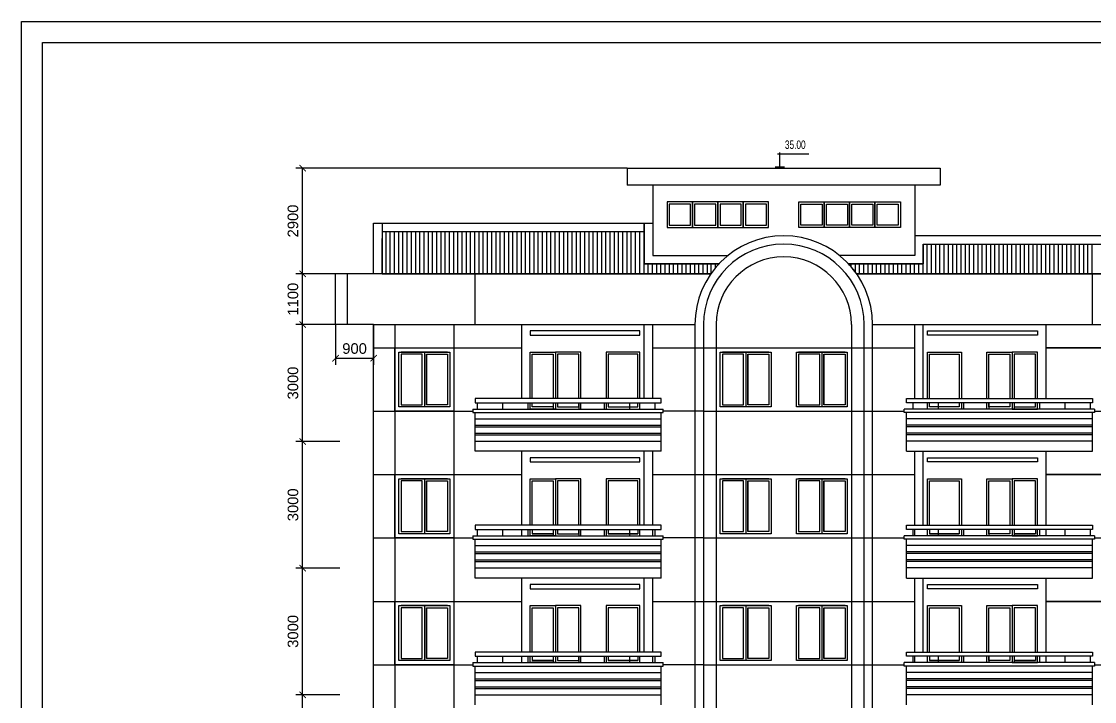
# Model space of a CAD drawing. Header units: millimetres. Extents: x 67970 to 141970, y -58804 to -6404.
# Drawn here: x 67970 to 93348, y -22497 to -6404 of the extents above; entities that cross this region are included whole.
import ezdxf

# ---------------------------------------------------------------- set-up
doc = ezdxf.new("R2010")
doc.units = ezdxf.units.MM
doc.header["$LTSCALE"] = 200
doc.header["$MEASUREMENT"] = 0
doc.header["$PDMODE"] = 3
doc.layers.get('0').update_dxf_attribs({"linetype": 'CONTINUOUS'})
doc.layers.get('DEFPOINTS').update_dxf_attribs({"linetype": 'CONTINUOUS'})
for name, color, linetype in [('111', 7, 'CONTINUOUS'), ('DIM', 4, 'CONTINUOUS'), ('DIM1', 6, 'CONTINUOUS'), ('MDUNG', 3, 'CONTINUOUS'), ('TEXT', 7, 'CONTINUOUS')]:
    doc.layers.add(name, color=color, linetype=linetype)
doc.styles.add('DIM', font='VHELVEN.TTF')
doc.styles.add('VNI-HELVE', font='VHELVEN.TTF')
doc.dimstyles.new('DIM100', dxfattribs={"dimtxt": 250, "dimasz": 150, "dimexe": 160, "dimexo": 0, "dimgap": 100, "dimtad": 1, "dimdec": 0, "dimzin": 0, "dimdsep": 46, "dimtxsty": 'VNI-HELVE', "dimblk": 'ARCHTICK', "dimblk1": 'ARCHTICK', "dimblk2": 'ARCHTICK', "dimsah": 1, "dimcen": 0, "dimclrd": 6, "dimclre": 6, "dimclrt": 6, "dimadec": 0, "dimazin": 0, "dimtfac": 0.5, "dimtdec": 0, "dimtix": 1, "dimtofl": 0, "dimtmove": 0, "dimatfit": 3, "dimldrblk": 'ARCHTICK', "dimfxl": 0, "dimtolj": 2, "dimtzin": 0, "dimarcsym": 0})

# ---------------------------------------------------------------- blocks, each defined once
blk = doc.blocks.new('_ArchTick')
at = {"layer": '111', "color": 0, "const_width": 0.15}
blk.add_lwpolyline([(-0.5, -0.5), (0.5, 0.5)], dxfattribs=at)
blk = doc.blocks.new('*D12')
at = {"color": 6, "linetype": 'ByBlock'}
for p, q in [((69008, -19239), (67967, -19239)), ((68127, -22250), (68127, -19239)), ((69008, -22250), (67967, -22250))]:
    blk.add_line(p, q, dxfattribs=at)
at = {"layer": 'DEFPOINTS', "color": 0, "linetype": 'ByBlock'}
for p in [(68127, -19239), (69008, -19239), (69008, -22250)]:
    blk.add_point(p, dxfattribs=at)
at = {"color": 6, "linetype": 'ByBlock', "xscale": 150, "yscale": 150, "zscale": 150}
for p, rotation in [((68127, -19239), 90), ((68127, -22250), 270)]:
    blk.add_blockref('_ArchTick', p, dxfattribs=dict(at, rotation=rotation))
at = {"color": 6, "linetype": 'ByBlock', "insert": (67899, -20744), "char_height": 250, "attachment_point": 5, "rotation": 90, "style": 'VNI-HELVE'}
blk.add_mtext('\\A2;3000', dxfattribs=at)
blk = doc.blocks.new('*D13')
at = {"color": 6, "linetype": 'ByBlock'}
for p, q in [((69008, -16243), (67967, -16243)), ((68127, -19239), (68127, -16243)), ((69008, -19239), (67967, -19239))]:
    blk.add_line(p, q, dxfattribs=at)
at = {"layer": 'DEFPOINTS', "color": 0, "linetype": 'ByBlock'}
for p in [(68127, -16243), (69008, -16243), (69008, -19239)]:
    blk.add_point(p, dxfattribs=at)
at = {"color": 6, "linetype": 'ByBlock', "xscale": 150, "yscale": 150, "zscale": 150}
for p, rotation in [((68127, -16243), 90), ((68127, -19239), 270)]:
    blk.add_blockref('_ArchTick', p, dxfattribs=dict(at, rotation=rotation))
at = {"color": 6, "linetype": 'ByBlock', "insert": (67899, -17741), "char_height": 250, "attachment_point": 5, "rotation": 90, "style": 'VNI-HELVE'}
blk.add_mtext('\\A2;3000', dxfattribs=at)
blk = doc.blocks.new('*D14')
at = {"color": 6, "linetype": 'ByBlock'}
for p, q in [((69008, -13249), (67967, -13249)), ((68127, -16243), (68127, -13249)), ((69008, -16243), (67967, -16243))]:
    blk.add_line(p, q, dxfattribs=at)
at = {"layer": 'DEFPOINTS', "color": 0, "linetype": 'ByBlock'}
for p in [(68127, -13249), (69008, -13249), (69008, -16243)]:
    blk.add_point(p, dxfattribs=at)
at = {"color": 6, "linetype": 'ByBlock', "xscale": 150, "yscale": 150, "zscale": 150}
for p, rotation in [((68127, -13249), 90), ((68127, -16243), 270)]:
    blk.add_blockref('_ArchTick', p, dxfattribs=dict(at, rotation=rotation))
at = {"color": 6, "linetype": 'ByBlock', "insert": (67899, -14746), "char_height": 250, "attachment_point": 5, "rotation": 90, "style": 'VNI-HELVE'}
blk.add_mtext('\\A2;3000', dxfattribs=at)
blk = doc.blocks.new('*D15')
at = {"color": 6, "linetype": 'ByBlock'}
for p, q in [((75398, -12931), (74460, -12931)), ((74620, -15700), (74620, -12931)), ((75501, -15700), (74460, -15700))]:
    blk.add_line(p, q, dxfattribs=at)
at = {"layer": 'DEFPOINTS', "color": 0, "linetype": 'ByBlock'}
for p in [(74620, -12931), (75398, -12931), (75501, -15700)]:
    blk.add_point(p, dxfattribs=at)
at = {"color": 6, "linetype": 'ByBlock', "xscale": 150, "yscale": 150, "zscale": 150}
for p, rotation in [((74620, -12931), 90), ((74620, -15700), 270)]:
    blk.add_blockref('_ArchTick', p, dxfattribs=dict(at, rotation=rotation))
at = {"color": 6, "linetype": 'ByBlock', "insert": (74391, -14315), "char_height": 250, "attachment_point": 5, "rotation": 90, "style": 'VNI-HELVE'}
blk.add_mtext('\\A2;3000', dxfattribs=at)
blk = doc.blocks.new('*D16')
at = {"color": 6, "linetype": 'ByBlock'}
for p, q in [((75398, -11731), (74460, -11731)), ((74620, -12931), (74620, -11731)), ((75398, -12931), (74460, -12931))]:
    blk.add_line(p, q, dxfattribs=at)
at = {"layer": 'DEFPOINTS', "color": 0, "linetype": 'ByBlock'}
for p in [(74620, -11731), (75398, -11731), (75398, -12931)]:
    blk.add_point(p, dxfattribs=at)
at = {"color": 6, "linetype": 'ByBlock', "xscale": 150, "yscale": 150, "zscale": 150}
for p, rotation in [((74620, -11731), 90), ((74620, -12931), 270)]:
    blk.add_blockref('_ArchTick', p, dxfattribs=dict(at, rotation=rotation))
at = {"color": 6, "linetype": 'ByBlock', "insert": (74391, -12331), "char_height": 250, "attachment_point": 5, "rotation": 90, "style": 'VNI-HELVE'}
blk.add_mtext('\\A2;1100', dxfattribs=at)
blk = doc.blocks.new('*D17')
at = {"color": 6, "linetype": 'ByBlock'}
for p, q in [((82298, -9231), (74460, -9231)), ((74620, -11731), (74620, -9231)), ((75398, -11731), (74460, -11731))]:
    blk.add_line(p, q, dxfattribs=at)
at = {"layer": 'DEFPOINTS', "color": 0, "linetype": 'ByBlock'}
for p in [(74620, -9231), (82298, -9231), (75398, -11731)]:
    blk.add_point(p, dxfattribs=at)
at = {"color": 6, "linetype": 'ByBlock', "xscale": 150, "yscale": 150, "zscale": 150}
for p, rotation in [((74620, -9231), 90), ((74620, -11731), 270)]:
    blk.add_blockref('_ArchTick', p, dxfattribs=dict(at, rotation=rotation))
at = {"color": 6, "linetype": 'ByBlock', "insert": (74391, -10481), "char_height": 250, "attachment_point": 5, "rotation": 90, "style": 'VNI-HELVE'}
blk.add_mtext('\\A2;2900', dxfattribs=at)
blk = doc.blocks.new('*D35')
at = {"color": 6, "linetype": 'ByBlock'}
for p, q in [((75398, -12931), (75398, -13888)), ((76298, -12931), (76298, -13888)), ((75398, -13728), (76298, -13728))]:
    blk.add_line(p, q, dxfattribs=at)
at = {"layer": 'DEFPOINTS', "color": 0, "linetype": 'ByBlock'}
for p in [(75398, -12931), (76298, -12931), (76298, -13728)]:
    blk.add_point(p, dxfattribs=at)
at = {"color": 6, "linetype": 'ByBlock', "xscale": 150, "yscale": 150, "zscale": 150, "rotation": 180}
blk.add_blockref('_ArchTick', (75398, -13728), dxfattribs=at)
at = {"color": 6, "linetype": 'ByBlock', "xscale": 150, "yscale": 150, "zscale": 150}
blk.add_blockref('_ArchTick', (76298, -13728), dxfattribs=at)
at = {"color": 6, "linetype": 'ByBlock', "insert": (75848, -13500), "char_height": 250, "attachment_point": 5, "style": 'VNI-HELVE'}
blk.add_mtext('\\A2;900', dxfattribs=at)

msp = doc.modelspace()

# ---------------------------------------------------------------- linework, layer by layer
at = {"layer": 'DIM', "color": 2, "linetype": 'Continuous'}
for p, q in [((83840.5, -10676.2), (83240.5, -10676.2)), ((83240.5, -10676.2), (83240.5, -11276.2)), ((83790.5, -10726.2), (83290.5, -10726.2)), ((83290.5, -10726.2), (83290.5, -11226.2)), ((83790.5, -11226.2), (83790.5, -10726.2)), ((84440.5, -10676.2), (83840.5, -10676.2)), ((83840.5, -10676.2), (83840.5, -11276.2)), ((83840.5, -11276.2), (83840.5, -10676.2)), ((84390.5, -10726.2), (83890.5, -10726.2)), ((83890.5, -10726.2), (83890.5, -11226.2)), ((84390.5, -11226.2), (84390.5, -10726.2)), ((84440.5, -11276.2), (84440.5, -10676.2)), ((85040.5, -10676.2), (84440.5, -10676.2)), ((84440.5, -10676.2), (84440.5, -11276.2)), ((84990.5, -10726.2), (84490.5, -10726.2)), ((84490.5, -10726.2), (84490.5, -11226.2)), ((84990.5, -11226.2), (84990.5, -10726.2)), ((85640.5, -10676.2), (85040.5, -10676.2)), ((85040.5, -10676.2), (85040.5, -11276.2)), ((85040.5, -11276.2), (85040.5, -10676.2)), ((85590.5, -10726.2), (85090.5, -10726.2)), ((85090.5, -10726.2), (85090.5, -11226.2)), ((85590.5, -11226.2), (85590.5, -10726.2)), ((85640.5, -11276.2), (85640.5, -10676.2)), ((86354.9, -10676.2), (86954.9, -10676.2)), ((86354.9, -11276.2), (86354.9, -10676.2)), ((86404.9, -10726.2), (86904.9, -10726.2)), ((86404.9, -11226.2), (86404.9, -10726.2)), ((86904.9, -10726.2), (86904.9, -11226.2)), ((86954.9, -10676.2), (87554.9, -10676.2)), ((86954.9, -11276.2), (86954.9, -10676.2)), ((86954.9, -10676.2), (86954.9, -11276.2)), ((87004.9, -10726.2), (87504.9, -10726.2)), ((87004.9, -11226.2), (87004.9, -10726.2)), ((87504.9, -10726.2), (87504.9, -11226.2)), ((87554.9, -10676.2), (87554.9, -11276.2)), ((87554.9, -10676.2), (88154.9, -10676.2)), ((87554.9, -11276.2), (87554.9, -10676.2)), ((87604.9, -10726.2), (88104.9, -10726.2)), ((87604.9, -11226.2), (87604.9, -10726.2)), ((88104.9, -10726.2), (88104.9, -11226.2)), ((88154.9, -10676.2), (88754.9, -10676.2)), ((88154.9, -11276.2), (88154.9, -10676.2)), ((88154.9, -10676.2), (88154.9, -11276.2)), ((88204.9, -10726.2), (88704.9, -10726.2)), ((88204.9, -11226.2), (88204.9, -10726.2)), ((88704.9, -10726.2), (88704.9, -11226.2)), ((88754.9, -10676.2), (88754.9, -11276.2)), ((83240.5, -11276.2), (83840.5, -11276.2)), ((83290.5, -11226.2), (83790.5, -11226.2)), ((83840.5, -11276.2), (84440.5, -11276.2)), ((83890.5, -11226.2), (84390.5, -11226.2)), ((84440.5, -11276.2), (85040.5, -11276.2)), ((84490.5, -11226.2), (84990.5, -11226.2)), ((85040.5, -11276.2), (85640.5, -11276.2)), ((85090.5, -11226.2), (85590.5, -11226.2)), ((86954.9, -11276.2), (86354.9, -11276.2)), ((86904.9, -11226.2), (86404.9, -11226.2)), ((87554.9, -11276.2), (86954.9, -11276.2)), ((87504.9, -11226.2), (87004.9, -11226.2)), ((88154.9, -11276.2), (87554.9, -11276.2)), ((88104.9, -11226.2), (87604.9, -11226.2)), ((88754.9, -11276.2), (88154.9, -11276.2)), ((88704.9, -11226.2), (88204.9, -11226.2)), ((78047.7, -14226.2), (76947.7, -14226.2)), ((77497.7, -14226.2), (77497.7, -15526.2)), ((77547.7, -14276.2), (77547.7, -15476.2)), ((85647.7, -14226.2), (84547.7, -14226.2)), ((85097.7, -14226.2), (85097.7, -15526.2)), ((85147.7, -14276.2), (85147.7, -15476.2)), ((87447.7, -14226.2), (86347.7, -14226.2)), ((86897.7, -14226.2), (86897.7, -15526.2)), ((86947.7, -14276.2), (86947.7, -15476.2)), ((78047.7, -17226.2), (76947.7, -17226.2)), ((77497.7, -17226.2), (77497.7, -18526.2)), ((85647.7, -17226.2), (84547.7, -17226.2)), ((85097.7, -17226.2), (85097.7, -18526.2)), ((87447.7, -17226.2), (86347.7, -17226.2)), ((86897.7, -17226.2), (86897.7, -18526.2)), ((77547.7, -17276.2), (77547.7, -18476.2)), ((85147.7, -17276.2), (85147.7, -18476.2)), ((86947.7, -17276.2), (86947.7, -18476.2)), ((78047.7, -20226.2), (76947.7, -20226.2)), ((77497.7, -20226.2), (77497.7, -21526.2)), ((77547.7, -20276.2), (77547.7, -21476.2)), ((85647.7, -20226.2), (84547.7, -20226.2)), ((85097.7, -20226.2), (85097.7, -21526.2)), ((85147.7, -20276.2), (85147.7, -21476.2)), ((87447.7, -20226.2), (86347.7, -20226.2)), ((86897.7, -20226.2), (86897.7, -21526.2)), ((86947.7, -20276.2), (86947.7, -21476.2))]:
    msp.add_line(p, q, dxfattribs=at)
at = {"layer": 'DIM', "color": 4}
for p, q in [((76592.8, -12376.2), (76592.8, -11374.3)), ((76692.8, -12376.2), (76692.8, -11374.3)), ((76792.8, -12376.2), (76792.8, -11374.3)), ((76892.8, -12376.2), (76892.8, -11374.3)), ((76992.8, -12376.2), (76992.8, -11374.3)), ((77092.8, -12376.2), (77092.8, -11374.3)), ((77192.8, -12376.2), (77192.8, -11374.3)), ((77292.8, -12376.2), (77292.8, -11374.3)), ((77392.8, -12376.2), (77392.8, -11374.3)), ((77492.8, -12376.2), (77492.8, -11374.3)), ((77592.8, -12376.2), (77592.8, -11374.3)), ((77692.8, -12376.2), (77692.8, -11374.3)), ((77792.8, -12376.2), (77792.8, -11374.3)), ((77892.8, -12376.2), (77892.8, -11374.3)), ((77992.8, -12376.2), (77992.8, -11374.3)), ((78092.8, -12376.2), (78092.8, -11374.3)), ((78192.8, -12376.2), (78192.8, -11374.3)), ((78292.8, -12376.2), (78292.8, -11374.3)), ((78392.8, -12376.2), (78392.8, -11374.3)), ((78492.8, -12376.2), (78492.8, -11374.3)), ((78592.8, -12376.2), (78592.8, -11374.3)), ((78692.8, -12376.2), (78692.8, -11374.3)), ((78792.8, -12376.2), (78792.8, -11374.3)), ((78892.8, -12376.2), (78892.8, -11374.3)), ((78992.8, -12376.2), (78992.8, -11374.3)), ((79092.8, -12376.2), (79092.8, -11374.3)), ((79192.8, -12376.2), (79192.8, -11374.3)), ((79292.8, -12376.2), (79292.8, -11374.3)), ((79392.8, -12376.2), (79392.8, -11374.3)), ((79492.8, -12376.2), (79492.8, -11374.3)), ((79592.8, -12376.2), (79592.8, -11374.3)), ((79692.8, -12376.2), (79692.8, -11374.3)), ((79792.8, -12376.2), (79792.8, -11374.3)), ((79892.8, -12376.2), (79892.8, -11374.3)), ((79992.8, -12376.2), (79992.8, -11374.3)), ((80092.8, -12376.2), (80092.8, -11374.3)), ((80192.8, -12376.2), (80192.8, -11374.3)), ((80292.8, -12376.2), (80292.8, -11374.3)), ((80392.8, -12376.2), (80392.8, -11374.3)), ((80492.8, -12376.2), (80492.8, -11374.3)), ((80592.8, -12376.2), (80592.8, -11374.3)), ((80692.8, -12376.2), (80692.8, -11374.3)), ((80792.8, -12376.2), (80792.8, -11374.3)), ((80892.8, -12376.2), (80892.8, -11374.3)), ((80992.8, -12376.2), (80992.8, -11374.3)), ((81092.8, -12376.2), (81092.8, -11374.3)), ((81192.8, -12376.2), (81192.8, -11374.3)), ((81292.8, -12376.2), (81292.8, -11374.3)), ((81392.8, -12376.2), (81392.8, -11374.3)), ((81492.8, -12376.2), (81492.8, -11374.3)), ((81592.8, -12376.2), (81592.8, -11374.3)), ((81692.8, -12376.2), (81692.8, -11374.3)), ((81792.8, -12376.2), (81792.8, -11374.3)), ((81892.8, -12376.2), (81892.8, -11374.3)), ((81992.8, -12376.2), (81992.8, -11374.3)), ((82092.8, -12376.2), (82092.8, -11374.3)), ((82192.8, -12376.2), (82192.8, -11374.3)), ((82292.8, -12376.2), (82292.8, -11374.3)), ((82392.8, -12376.2), (82392.8, -11374.3)), ((82492.8, -12376.2), (82492.8, -11374.3)), ((82592.8, -12376.2), (82592.8, -11374.3)), ((89297.7, -11676.2), (98997.7, -11676.2)), ((89297.7, -11676.2), (89297.7, -12140.5)), ((89297.7, -12140.5), (89297.7, -11676.2)), ((89392.8, -12376.2), (89392.8, -11676.2)), ((89492.8, -12376.2), (89492.8, -11676.2)), ((89592.8, -12376.2), (89592.8, -11676.2)), ((89692.8, -12376.2), (89692.8, -11676.2)), ((89792.8, -12376.2), (89792.8, -11676.2)), ((89892.8, -12376.2), (89892.8, -11676.2)), ((89992.8, -12376.2), (89992.8, -11676.2)), ((90092.8, -12376.2), (90092.8, -11676.2)), ((90192.8, -12376.2), (90192.8, -11676.2)), ((90292.8, -12376.2), (90292.8, -11676.2)), ((90392.8, -12376.2), (90392.8, -11676.2)), ((90492.8, -12376.2), (90492.8, -11676.2)), ((90592.8, -12376.2), (90592.8, -11676.2)), ((90692.8, -12376.2), (90692.8, -11676.2)), ((90792.8, -12376.2), (90792.8, -11676.2)), ((90892.8, -12376.2), (90892.8, -11676.2)), ((90992.8, -12376.2), (90992.8, -11676.2)), ((91092.8, -12376.2), (91092.8, -11676.2)), ((91192.8, -12376.2), (91192.8, -11676.2)), ((91292.8, -12376.2), (91292.8, -11676.2)), ((91392.8, -12376.2), (91392.8, -11676.2)), ((91492.8, -12376.2), (91492.8, -11676.2)), ((91592.8, -12376.2), (91592.8, -11676.2)), ((91692.8, -12376.2), (91692.8, -11676.2)), ((91792.8, -12376.2), (91792.8, -11676.2)), ((91892.8, -12376.2), (91892.8, -11676.2)), ((91992.8, -12376.2), (91992.8, -11676.2)), ((92092.8, -12376.2), (92092.8, -11676.2)), ((92192.8, -12376.2), (92192.8, -11676.2)), ((92292.8, -12376.2), (92292.8, -11676.2)), ((92392.8, -12376.2), (92392.8, -11676.2)), ((92492.8, -12376.2), (92492.8, -11676.2)), ((92592.8, -12376.2), (92592.8, -11676.2)), ((92692.8, -12376.2), (92692.8, -11676.2)), ((92792.8, -12376.2), (92792.8, -11676.2)), ((92892.8, -12376.2), (92892.8, -11676.2)), ((92992.8, -12376.2), (92992.8, -11676.2)), ((93092.8, -12376.2), (93092.8, -11676.2)), ((93192.8, -12376.2), (93192.8, -11676.2)), ((93292.8, -12376.2), (93292.8, -11676.2)), ((82697.7, -12140.5), (84465.2, -12140.5)), ((84465.2, -12140.5), (82697.7, -12140.5)), ((82697.7, -12376.2), (82697.7, -12140.5)), ((82792.8, -12376.2), (82792.8, -12140.5)), ((82892.8, -12376.2), (82892.8, -12140.5)), ((82992.8, -12376.2), (82992.8, -12140.5)), ((83092.8, -12376.2), (83092.8, -12140.5)), ((83192.8, -12376.2), (83192.8, -12140.5)), ((83292.8, -12376.2), (83292.8, -12140.5)), ((83392.8, -12376.2), (83392.8, -12140.5)), ((83492.8, -12376.2), (83492.8, -12140.5)), ((83592.8, -12376.2), (83592.8, -12140.5)), ((83692.8, -12376.2), (83692.8, -12140.5)), ((83792.8, -12376.2), (83792.8, -12140.5)), ((83892.8, -12376.2), (83892.8, -12140.5)), ((83992.8, -12376.2), (83992.8, -12140.5)), ((84092.8, -12376.2), (84092.8, -12140.5)), ((84192.8, -12376.2), (84192.8, -12140.5)), ((84282.5, -12364.5), (84282.5, -12140.5)), ((84384.6, -12231.6), (84384.6, -12140.5)), ((89297.7, -12140.5), (87530.3, -12140.5)), ((87530.3, -12140.5), (89297.7, -12140.5)), ((87592.8, -12210.2), (87592.8, -12140.5)), ((87692.8, -12336.5), (87692.8, -12140.5)), ((87792.8, -12376.2), (87792.8, -12140.5)), ((87892.8, -12376.2), (87892.8, -12140.5)), ((87992.8, -12376.2), (87992.8, -12140.5)), ((88092.8, -12376.2), (88092.8, -12140.5)), ((88192.8, -12376.2), (88192.8, -12140.5)), ((88292.8, -12376.2), (88292.8, -12140.5)), ((88392.8, -12376.2), (88392.8, -12140.5)), ((88492.8, -12376.2), (88492.8, -12140.5)), ((88592.8, -12376.2), (88592.8, -12140.5)), ((88692.8, -12376.2), (88692.8, -12140.5)), ((88792.8, -12376.2), (88792.8, -12140.5)), ((88892.8, -12376.2), (88892.8, -12140.5)), ((88992.8, -12376.2), (88992.8, -12140.5)), ((89092.8, -12376.2), (89092.8, -12140.5)), ((89192.8, -12376.2), (89192.8, -12140.5)), ((89292.8, -12376.2), (89292.8, -12140.5)), ((79997.7, -13726.2), (79997.7, -13826.2)), ((82597.7, -13726.2), (79997.7, -13726.2)), ((79997.7, -13826.2), (82597.7, -13826.2)), ((82597.7, -13826.2), (82597.7, -13726.2)), ((89397.7, -13826.2), (89397.7, -13726.2)), ((89397.7, -13726.2), (91997.7, -13726.2)), ((91997.7, -13826.2), (89397.7, -13826.2)), ((91997.7, -13726.2), (91997.7, -13826.2)), ((79997.7, -15326.2), (79997.7, -14226.2)), ((79997.7, -14226.2), (80597.7, -14226.2)), ((80047.7, -15326.2), (80047.7, -14276.2)), ((80047.7, -14276.2), (80547.7, -14276.2)), ((80547.7, -14276.2), (80547.7, -15326.2)), ((80597.7, -14226.2), (80597.7, -15326.2)), ((81197.7, -14226.2), (80597.7, -14226.2)), ((80597.7, -14226.2), (80597.7, -15326.2)), ((81147.7, -14276.2), (80647.7, -14276.2)), ((80647.7, -14276.2), (80647.7, -15326.2)), ((81147.7, -15326.2), (81147.7, -14276.2)), ((81197.7, -15326.2), (81197.7, -14226.2)), ((82597.7, -14226.2), (81797.7, -14226.2)), ((81797.7, -14226.2), (81797.7, -15326.2)), ((82547.7, -14276.2), (81847.7, -14276.2)), ((81847.7, -14276.2), (81847.7, -15326.2)), ((82547.7, -15326.2), (82547.7, -14276.2)), ((82597.7, -15326.2), (82597.7, -14226.2)), ((89397.7, -15326.2), (89397.7, -14226.2)), ((89397.7, -14226.2), (90197.7, -14226.2)), ((89447.7, -15326.2), (89447.7, -14276.2)), ((89447.7, -14276.2), (90147.7, -14276.2)), ((90147.7, -14276.2), (90147.7, -15326.2)), ((90197.7, -14226.2), (90197.7, -15326.2)), ((90797.7, -15326.2), (90797.7, -14226.2)), ((90797.7, -14226.2), (91397.7, -14226.2)), ((90847.7, -15326.2), (90847.7, -14276.2)), ((90847.7, -14276.2), (91347.7, -14276.2)), ((91347.7, -14276.2), (91347.7, -15326.2)), ((91997.7, -14226.2), (91397.7, -14226.2)), ((91397.7, -14226.2), (91397.7, -15326.2)), ((91397.7, -14226.2), (91397.7, -15326.2)), ((91947.7, -14276.2), (91447.7, -14276.2)), ((91447.7, -14276.2), (91447.7, -15326.2)), ((91947.7, -15326.2), (91947.7, -14276.2)), ((91997.7, -15326.2), (91997.7, -14226.2)), ((78747.7, -15428.2), (78747.7, -15576.2)), ((79347.7, -15428.2), (79347.7, -15576.2)), ((79947.7, -15428.2), (79947.7, -15576.2)), ((79997.7, -15576.2), (79997.7, -15426.2)), ((80047.7, -15526.2), (80047.7, -15426.2)), ((80547.7, -15426.2), (80547.7, -15526.2)), ((80547.7, -15428.2), (80547.7, -15576.2)), ((80597.7, -15426.2), (80597.7, -15576.2)), ((80597.7, -15426.2), (80597.7, -15576.2)), ((80647.7, -15426.2), (80647.7, -15526.2)), ((81147.7, -15526.2), (81147.7, -15426.2)), ((81147.7, -15428.2), (81147.7, -15576.2)), ((81197.7, -15576.2), (81197.7, -15426.2)), ((81747.7, -15428.2), (81747.7, -15576.2)), ((81797.7, -15426.2), (81797.7, -15576.2)), ((81847.7, -15426.2), (81847.7, -15526.2)), ((82347.7, -15428.2), (82347.7, -15576.2)), ((82547.7, -15526.2), (82547.7, -15426.2)), ((82597.7, -15576.2), (82597.7, -15426.2)), ((82947.7, -15428.2), (82947.7, -15576.2)), ((83097.7, -15426.2), (83097.7, -15326.2)), ((88897.7, -15426.2), (88897.7, -15326.2)), ((89047.7, -15428.2), (89047.7, -15576.2)), ((89397.7, -15576.2), (89397.7, -15426.2)), ((89447.7, -15526.2), (89447.7, -15426.2)), ((89647.7, -15428.2), (89647.7, -15576.2)), ((90147.7, -15426.2), (90147.7, -15526.2)), ((90197.7, -15426.2), (90197.7, -15576.2)), ((90247.7, -15428.2), (90247.7, -15576.2)), ((90797.7, -15576.2), (90797.7, -15426.2)), ((90847.7, -15526.2), (90847.7, -15426.2)), ((90847.7, -15428.2), (90847.7, -15576.2)), ((91347.7, -15426.2), (91347.7, -15526.2)), ((91397.7, -15426.2), (91397.7, -15576.2)), ((91397.7, -15426.2), (91397.7, -15576.2)), ((91447.7, -15426.2), (91447.7, -15526.2)), ((91447.7, -15428.2), (91447.7, -15576.2)), ((91947.7, -15526.2), (91947.7, -15426.2)), ((91997.7, -15576.2), (91997.7, -15426.2)), ((92047.7, -15428.2), (92047.7, -15576.2)), ((92647.7, -15428.2), (92647.7, -15576.2)), ((93247.7, -15428.2), (93247.7, -15576.2)), ((78647.7, -15576.2), (83147.7, -15576.2)), ((78647.7, -15576.2), (78647.7, -15656.2)), ((78647.7, -15656.2), (83147.7, -15656.2)), ((78697.7, -16576.2), (78697.7, -15656.2)), ((80597.7, -15576.2), (79997.7, -15576.2)), ((80547.7, -15526.2), (80047.7, -15526.2)), ((80597.7, -15576.2), (81197.7, -15576.2)), ((80647.7, -15526.2), (81147.7, -15526.2)), ((81797.7, -15576.2), (82597.7, -15576.2)), ((81847.7, -15526.2), (82547.7, -15526.2)), ((83097.7, -16576.2), (83097.7, -15656.2)), ((83147.7, -15656.2), (83147.7, -15576.2)), ((93347.7, -15576.2), (88847.7, -15576.2)), ((88847.7, -15656.2), (88847.7, -15576.2)), ((93347.7, -15656.2), (88847.7, -15656.2)), ((88897.7, -16576.2), (88897.7, -15656.2)), ((90197.7, -15576.2), (89397.7, -15576.2)), ((90147.7, -15526.2), (89447.7, -15526.2)), ((91397.7, -15576.2), (90797.7, -15576.2)), ((91347.7, -15526.2), (90847.7, -15526.2)), ((91397.7, -15576.2), (91997.7, -15576.2)), ((91447.7, -15526.2), (91947.7, -15526.2)), ((93297.7, -16576.2), (93297.7, -15656.2)), ((93347.7, -15576.2), (93347.7, -15656.2)), ((78697.7, -15806.2), (83097.7, -15806.2)), ((78697.7, -15956.2), (83097.7, -15956.2)), ((93297.7, -15806.2), (88897.7, -15806.2)), ((93297.7, -15956.2), (88897.7, -15956.2)), ((78697.7, -15996.2), (83097.7, -15996.2)), ((78697.7, -16146.2), (83097.7, -16146.2)), ((78697.7, -16186.2), (83097.7, -16186.2)), ((93297.7, -15996.2), (88897.7, -15996.2)), ((93297.7, -16146.2), (88897.7, -16146.2)), ((93297.7, -16186.2), (88897.7, -16186.2)), ((78697.7, -16336.2), (83097.7, -16336.2)), ((93297.7, -16336.2), (88897.7, -16336.2)), ((83097.7, -16576.2), (78697.7, -16576.2)), ((79997.7, -16726.2), (79997.7, -16826.2)), ((82597.7, -16726.2), (79997.7, -16726.2)), ((82597.7, -16826.2), (82597.7, -16726.2)), ((88897.7, -16576.2), (93297.7, -16576.2)), ((89397.7, -16826.2), (89397.7, -16726.2)), ((89397.7, -16726.2), (91997.7, -16726.2)), ((91997.7, -16726.2), (91997.7, -16826.2)), ((79997.7, -16826.2), (82597.7, -16826.2)), ((91997.7, -16826.2), (89397.7, -16826.2)), ((79997.7, -18326.2), (79997.7, -17226.2)), ((79997.7, -17226.2), (80597.7, -17226.2)), ((80597.7, -17226.2), (80597.7, -18326.2)), ((81197.7, -17226.2), (80597.7, -17226.2)), ((80597.7, -17226.2), (80597.7, -18326.2)), ((81197.7, -18326.2), (81197.7, -17226.2)), ((82597.7, -17226.2), (81797.7, -17226.2)), ((81797.7, -17226.2), (81797.7, -18326.2)), ((82597.7, -18326.2), (82597.7, -17226.2)), ((89397.7, -18326.2), (89397.7, -17226.2)), ((89397.7, -17226.2), (90197.7, -17226.2)), ((90197.7, -17226.2), (90197.7, -18326.2)), ((90797.7, -18326.2), (90797.7, -17226.2)), ((90797.7, -17226.2), (91397.7, -17226.2)), ((91397.7, -17226.2), (91397.7, -18326.2)), ((91997.7, -17226.2), (91397.7, -17226.2)), ((91397.7, -17226.2), (91397.7, -18326.2)), ((91997.7, -18326.2), (91997.7, -17226.2)), ((80047.7, -18326.2), (80047.7, -17276.2)), ((80047.7, -17276.2), (80547.7, -17276.2)), ((80547.7, -17276.2), (80547.7, -18326.2)), ((81147.7, -17276.2), (80647.7, -17276.2)), ((80647.7, -17276.2), (80647.7, -18326.2)), ((81147.7, -18326.2), (81147.7, -17276.2)), ((82547.7, -17276.2), (81847.7, -17276.2)), ((81847.7, -17276.2), (81847.7, -18326.2)), ((82547.7, -18326.2), (82547.7, -17276.2)), ((89447.7, -18326.2), (89447.7, -17276.2)), ((89447.7, -17276.2), (90147.7, -17276.2)), ((90147.7, -17276.2), (90147.7, -18326.2)), ((90847.7, -18326.2), (90847.7, -17276.2)), ((90847.7, -17276.2), (91347.7, -17276.2)), ((91347.7, -17276.2), (91347.7, -18326.2)), ((91947.7, -17276.2), (91447.7, -17276.2)), ((91447.7, -17276.2), (91447.7, -18326.2)), ((91947.7, -18326.2), (91947.7, -17276.2)), ((78747.7, -18428.2), (78747.7, -18576.2)), ((79347.7, -18428.2), (79347.7, -18576.2)), ((79797.7, -18426.2), (79797.7, -18576.2)), ((79947.7, -18428.2), (79947.7, -18576.2)), ((79997.7, -18576.2), (79997.7, -18426.2)), ((80047.7, -18426.2), (80047.7, -18526.2)), ((80547.7, -18426.2), (80547.7, -18526.2)), ((80547.7, -18428.2), (80547.7, -18576.2)), ((80597.7, -18426.2), (80597.7, -18576.2)), ((80597.7, -18426.2), (80597.7, -18576.2)), ((80647.7, -18426.2), (80647.7, -18526.2)), ((81147.7, -18526.2), (81147.7, -18426.2)), ((81147.7, -18428.2), (81147.7, -18576.2)), ((81197.7, -18576.2), (81197.7, -18426.2)), ((81747.7, -18428.2), (81747.7, -18576.2)), ((81797.7, -18426.2), (81797.7, -18576.2)), ((81847.7, -18426.2), (81847.7, -18526.2)), ((82347.7, -18428.2), (82347.7, -18576.2)), ((82547.7, -18426.2), (82547.7, -18526.2)), ((82597.7, -18576.2), (82597.7, -18426.2)), ((82947.7, -18428.2), (82947.7, -18576.2)), ((83097.7, -18426.2), (83097.7, -18326.2)), ((88897.7, -18426.2), (88897.7, -18326.2)), ((89047.7, -18428.2), (89047.7, -18576.2)), ((89397.7, -18576.2), (89397.7, -18426.2)), ((89447.7, -18426.2), (89447.7, -18526.2)), ((89647.7, -18428.2), (89647.7, -18576.2)), ((90147.7, -18426.2), (90147.7, -18526.2)), ((90197.7, -18426.2), (90197.7, -18576.2)), ((90247.7, -18428.2), (90247.7, -18576.2)), ((90797.7, -18576.2), (90797.7, -18426.2)), ((90847.7, -18526.2), (90847.7, -18426.2)), ((90847.7, -18428.2), (90847.7, -18576.2)), ((91347.7, -18426.2), (91347.7, -18526.2)), ((91397.7, -18426.2), (91397.7, -18576.2)), ((91397.7, -18426.2), (91397.7, -18576.2)), ((91447.7, -18426.2), (91447.7, -18526.2)), ((91447.7, -18428.2), (91447.7, -18576.2)), ((91947.7, -18426.2), (91947.7, -18526.2)), ((91997.7, -18576.2), (91997.7, -18426.2)), ((92047.7, -18428.2), (92047.7, -18576.2)), ((92197.7, -18426.2), (92197.7, -18576.2)), ((92647.7, -18428.2), (92647.7, -18576.2)), ((93247.7, -18428.2), (93247.7, -18576.2)), ((78647.7, -18576.2), (83147.7, -18576.2)), ((78647.7, -18576.2), (78647.7, -18656.2)), ((78647.7, -18656.2), (83147.7, -18656.2)), ((78697.7, -19576.2), (78697.7, -18656.2)), ((80597.7, -18576.2), (79997.7, -18576.2)), ((80047.7, -18526.2), (80547.7, -18526.2)), ((80547.7, -18526.2), (80047.7, -18526.2)), ((80597.7, -18576.2), (81197.7, -18576.2)), ((80647.7, -18526.2), (81147.7, -18526.2)), ((81797.7, -18576.2), (82597.7, -18576.2)), ((82547.7, -18526.2), (81847.7, -18526.2)), ((81847.7, -18526.2), (82547.7, -18526.2)), ((83097.7, -19576.2), (83097.7, -18656.2)), ((83147.7, -18656.2), (83147.7, -18576.2)), ((93347.7, -18576.2), (88847.7, -18576.2)), ((88847.7, -18656.2), (88847.7, -18576.2)), ((93347.7, -18656.2), (88847.7, -18656.2)), ((88897.7, -19576.2), (88897.7, -18656.2)), ((90197.7, -18576.2), (89397.7, -18576.2)), ((90147.7, -18526.2), (89447.7, -18526.2)), ((89447.7, -18526.2), (90147.7, -18526.2)), ((91397.7, -18576.2), (90797.7, -18576.2)), ((91347.7, -18526.2), (90847.7, -18526.2)), ((91397.7, -18576.2), (91997.7, -18576.2)), ((91447.7, -18526.2), (91947.7, -18526.2)), ((91947.7, -18526.2), (91447.7, -18526.2)), ((93297.7, -19576.2), (93297.7, -18656.2)), ((93347.7, -18576.2), (93347.7, -18656.2)), ((78697.7, -18806.2), (83097.7, -18806.2)), ((78697.7, -18956.2), (83097.7, -18956.2)), ((78697.7, -18996.2), (83097.7, -18996.2)), ((93297.7, -18806.2), (88897.7, -18806.2)), ((93297.7, -18956.2), (88897.7, -18956.2)), ((93297.7, -18996.2), (88897.7, -18996.2)), ((78697.7, -19146.2), (83097.7, -19146.2)), ((78697.7, -19186.2), (83097.7, -19186.2)), ((93297.7, -19146.2), (88897.7, -19146.2)), ((93297.7, -19186.2), (88897.7, -19186.2)), ((78697.7, -19336.2), (83097.7, -19336.2)), ((93297.7, -19336.2), (88897.7, -19336.2)), ((83097.7, -19576.2), (78697.7, -19576.2)), ((88897.7, -19576.2), (93297.7, -19576.2)), ((78747.7, -21428.2), (78747.7, -21576.2)), ((79347.7, -21428.2), (79347.7, -21576.2)), ((79797.7, -21426.2), (79797.7, -21576.2)), ((79947.7, -21428.2), (79947.7, -21576.2)), ((80547.7, -21428.2), (80547.7, -21576.2)), ((81147.7, -21428.2), (81147.7, -21576.2)), ((81747.7, -21428.2), (81747.7, -21576.2)), ((82347.7, -21428.2), (82347.7, -21576.2)), ((82897.7, -21576.2), (82897.7, -21426.2)), ((82947.7, -21428.2), (82947.7, -21576.2)), ((83097.7, -21426.2), (83097.7, -21326.2)), ((88897.7, -21426.2), (88897.7, -21326.2)), ((89047.7, -21428.2), (89047.7, -21576.2)), ((89097.7, -21576.2), (89097.7, -21426.2)), ((89647.7, -21428.2), (89647.7, -21576.2)), ((90247.7, -21428.2), (90247.7, -21576.2)), ((90847.7, -21428.2), (90847.7, -21576.2)), ((91447.7, -21428.2), (91447.7, -21576.2)), ((92047.7, -21428.2), (92047.7, -21576.2)), ((92197.7, -21426.2), (92197.7, -21576.2)), ((92647.7, -21428.2), (92647.7, -21576.2)), ((93247.7, -21428.2), (93247.7, -21576.2)), ((78647.7, -21576.2), (83147.7, -21576.2)), ((78647.7, -21576.2), (78647.7, -21656.2)), ((78647.7, -21656.2), (83147.7, -21656.2)), ((78697.7, -22576.2), (78697.7, -21656.2)), ((78697.7, -21806.2), (83097.7, -21806.2)), ((83097.7, -22576.2), (83097.7, -21656.2)), ((83147.7, -21656.2), (83147.7, -21576.2)), ((93347.7, -21576.2), (88847.7, -21576.2)), ((88847.7, -21656.2), (88847.7, -21576.2)), ((93347.7, -21656.2), (88847.7, -21656.2)), ((88897.7, -22576.2), (88897.7, -21656.2)), ((93297.7, -21806.2), (88897.7, -21806.2)), ((93297.7, -22576.2), (93297.7, -21656.2)), ((93347.7, -21576.2), (93347.7, -21656.2)), ((78697.7, -21956.2), (83097.7, -21956.2)), ((78697.7, -21996.2), (83097.7, -21996.2)), ((93297.7, -21956.2), (88897.7, -21956.2)), ((93297.7, -21996.2), (88897.7, -21996.2)), ((78697.7, -22146.2), (83097.7, -22146.2)), ((78697.7, -22186.2), (83097.7, -22186.2)), ((93297.7, -22146.2), (88897.7, -22146.2)), ((93297.7, -22186.2), (88897.7, -22186.2)), ((78697.7, -22336.2), (83097.7, -22336.2)), ((93297.7, -22336.2), (88897.7, -22336.2))]:
    msp.add_line(p, q, dxfattribs=at)
at = {"layer": 'DIM', "color": 2, "linetype": 'Continuous'}
for points in [[(76897.7, -14226.2), (78097.7, -14226.2), (78097.7, -15526.2), (76897.7, -15526.2)], [(76947.7, -14276.2), (76947.7, -15476.2), (77447.7, -15476.2), (77447.7, -14276.2)], [(78047.7, -14276.2), (78047.7, -15476.2), (77547.7, -15476.2), (77547.7, -14276.2)], [(84497.7, -14226.2), (85697.7, -14226.2), (85697.7, -15526.2), (84497.7, -15526.2)], [(84547.7, -14276.2), (84547.7, -15476.2), (85047.7, -15476.2), (85047.7, -14276.2)], [(85647.7, -14276.2), (85647.7, -15476.2), (85147.7, -15476.2), (85147.7, -14276.2)], [(86297.7, -14226.2), (87497.7, -14226.2), (87497.7, -15526.2), (86297.7, -15526.2)], [(86347.7, -14276.2), (86347.7, -15476.2), (86847.7, -15476.2), (86847.7, -14276.2)], [(87447.7, -14276.2), (87447.7, -15476.2), (86947.7, -15476.2), (86947.7, -14276.2)], [(76897.7, -17226.2), (78097.7, -17226.2), (78097.7, -18526.2), (76897.7, -18526.2)], [(84497.7, -17226.2), (85697.7, -17226.2), (85697.7, -18526.2), (84497.7, -18526.2)], [(86297.7, -17226.2), (87497.7, -17226.2), (87497.7, -18526.2), (86297.7, -18526.2)], [(76947.7, -17276.2), (76947.7, -18476.2), (77447.7, -18476.2), (77447.7, -17276.2)], [(78047.7, -17276.2), (78047.7, -18476.2), (77547.7, -18476.2), (77547.7, -17276.2)], [(84547.7, -17276.2), (84547.7, -18476.2), (85047.7, -18476.2), (85047.7, -17276.2)], [(85647.7, -17276.2), (85647.7, -18476.2), (85147.7, -18476.2), (85147.7, -17276.2)], [(86347.7, -17276.2), (86347.7, -18476.2), (86847.7, -18476.2), (86847.7, -17276.2)], [(87447.7, -17276.2), (87447.7, -18476.2), (86947.7, -18476.2), (86947.7, -17276.2)], [(76897.7, -20226.2), (78097.7, -20226.2), (78097.7, -21526.2), (76897.7, -21526.2)], [(76947.7, -20276.2), (76947.7, -21476.2), (77447.7, -21476.2), (77447.7, -20276.2)], [(78047.7, -20276.2), (78047.7, -21476.2), (77547.7, -21476.2), (77547.7, -20276.2)], [(84497.7, -20226.2), (85697.7, -20226.2), (85697.7, -21526.2), (84497.7, -21526.2)], [(84547.7, -20276.2), (84547.7, -21476.2), (85047.7, -21476.2), (85047.7, -20276.2)], [(85647.7, -20276.2), (85647.7, -21476.2), (85147.7, -21476.2), (85147.7, -20276.2)], [(86297.7, -20226.2), (87497.7, -20226.2), (87497.7, -21526.2), (86297.7, -21526.2)], [(86347.7, -20276.2), (86347.7, -21476.2), (86847.7, -21476.2), (86847.7, -20276.2)], [(87447.7, -20276.2), (87447.7, -21476.2), (86947.7, -21476.2), (86947.7, -20276.2)]]:
    msp.add_lwpolyline(points, close=True, dxfattribs=at)
at = {"layer": 'DIM', "color": 4}
for points in [[(83097.7, -15326.2), (78697.7, -15326.2), (78697.7, -15426.2), (83097.7, -15426.2)], [(88897.7, -15326.2), (93297.7, -15326.2), (93297.7, -15426.2), (88897.7, -15426.2)], [(83097.7, -18326.2), (78697.7, -18326.2), (78697.7, -18426.2), (83097.7, -18426.2)], [(88897.7, -18326.2), (93297.7, -18326.2), (93297.7, -18426.2), (88897.7, -18426.2)], [(79997.7, -21326.2), (79997.7, -20226.2), (80597.7, -20226.2), (80597.7, -21326.2)], [(80047.7, -21326.2), (80047.7, -20276.2), (80547.7, -20276.2), (80547.7, -21326.2)], [(81197.7, -21326.2), (81197.7, -20226.2), (80597.7, -20226.2), (80597.7, -21326.2)], [(81147.7, -21326.2), (81147.7, -20276.2), (80647.7, -20276.2), (80647.7, -21326.2)], [(82597.7, -21326.2), (82597.7, -20226.2), (81797.7, -20226.2), (81797.7, -21326.2)], [(82547.7, -21326.2), (82547.7, -20276.2), (81847.7, -20276.2), (81847.7, -21326.2)], [(89397.7, -21326.2), (89397.7, -20226.2), (90197.7, -20226.2), (90197.7, -21326.2)], [(89447.7, -21326.2), (89447.7, -20276.2), (90147.7, -20276.2), (90147.7, -21326.2)], [(90797.7, -21326.2), (90797.7, -20226.2), (91397.7, -20226.2), (91397.7, -21326.2)], [(90847.7, -21326.2), (90847.7, -20276.2), (91347.7, -20276.2), (91347.7, -21326.2)], [(91997.7, -21326.2), (91997.7, -20226.2), (91397.7, -20226.2), (91397.7, -21326.2)], [(91947.7, -21326.2), (91947.7, -20276.2), (91447.7, -20276.2), (91447.7, -21326.2)], [(83097.7, -21326.2), (78697.7, -21326.2), (78697.7, -21426.2), (83097.7, -21426.2)], [(79997.7, -21576.2), (79997.7, -21426.2)], [(80597.7, -21426.2), (80597.7, -21576.2), (79997.7, -21576.2)], [(80547.7, -21426.2), (80547.7, -21526.2), (80047.7, -21526.2)], [(80047.7, -21426.2), (80047.7, -21526.2), (80547.7, -21526.2)], [(80597.7, -21426.2), (80597.7, -21576.2), (81197.7, -21576.2)], [(80647.7, -21426.2), (80647.7, -21526.2), (81147.7, -21526.2)], [(81147.7, -21526.2), (81147.7, -21426.2)], [(81197.7, -21576.2), (81197.7, -21426.2)], [(81797.7, -21426.2), (81797.7, -21576.2), (82597.7, -21576.2)], [(81847.7, -21426.2), (81847.7, -21526.2), (82547.7, -21526.2)], [(82547.7, -21426.2), (82547.7, -21526.2), (81847.7, -21526.2)], [(82597.7, -21576.2), (82597.7, -21426.2)], [(88897.7, -21326.2), (93297.7, -21326.2), (93297.7, -21426.2), (88897.7, -21426.2)], [(90197.7, -21426.2), (90197.7, -21576.2), (89397.7, -21576.2)], [(89397.7, -21576.2), (89397.7, -21426.2)], [(89447.7, -21426.2), (89447.7, -21526.2), (90147.7, -21526.2)], [(90147.7, -21426.2), (90147.7, -21526.2), (89447.7, -21526.2)], [(91397.7, -21426.2), (91397.7, -21576.2), (90797.7, -21576.2)], [(90797.7, -21576.2), (90797.7, -21426.2)], [(91347.7, -21426.2), (91347.7, -21526.2), (90847.7, -21526.2)], [(90847.7, -21526.2), (90847.7, -21426.2)], [(91397.7, -21426.2), (91397.7, -21576.2), (91997.7, -21576.2)], [(91947.7, -21426.2), (91947.7, -21526.2), (91447.7, -21526.2)], [(91447.7, -21426.2), (91447.7, -21526.2), (91947.7, -21526.2)], [(91997.7, -21576.2), (91997.7, -21426.2)]]:
    msp.add_lwpolyline(points, dxfattribs=at)
for points in [[(79997.7, -19726.2), (79997.7, -19826.2), (82597.7, -19826.2), (82597.7, -19726.2)], [(91997.7, -19726.2), (91997.7, -19826.2), (89397.7, -19826.2), (89397.7, -19726.2)]]:
    msp.add_lwpolyline(points, close=True, dxfattribs=at)
msp.add_arc((85997.7, -13576.2), 2100, 34.8499, 43.13137, dxfattribs=at)
at = {"layer": 'MDUNG', "color": 3}
for p, q in [((82297.7, -9876.2), (89697.7, -9876.2)), ((82297.7, -9876.2), (82297.7, -10276.2)), ((82297.7, -9876.2), (89697.7, -9876.2)), ((89697.7, -9876.2), (89697.7, -10276.2)), ((89697.7, -10276.2), (82297.7, -10276.2)), ((82897.7, -10276.2), (82897.7, -10526.2)), ((89097.7, -10276.2), (89097.7, -11176.2)), ((82897.7, -10526.2), (82897.7, -11940.5)), ((76297.7, -12376.2), (76297.7, -11174.3)), ((76297.7, -11174.3), (82897.7, -11174.3)), ((76497.7, -11174.3), (76497.7, -12376.2)), ((76497.7, -11374.3), (82697.7, -11374.3)), ((82697.7, -11174.3), (82697.7, -12140.5)), ((82697.7, -12140.5), (82697.7, -11174.3)), ((89097.7, -11176.2), (89097.7, -11940.5)), ((76297.7, -12376.2), (76297.7, -11542.1)), ((102097.7, -11476.2), (89097.7, -11476.2)), ((89297.7, -11676.2), (101897.7, -11676.2)), ((82897.7, -11940.5), (84680.7, -11940.5)), ((89097.7, -11940.5), (87314.7, -11940.5)), ((84274.3, -12376.2), (75397.7, -12376.2)), ((75397.7, -13576.2), (75397.7, -12376.2)), ((75683.2, -13576.2), (75683.2, -12376.2)), ((76497.7, -12376.2), (84274.3, -12376.2)), ((78697.7, -13576.2), (78697.7, -12376.2)), ((87721.1, -12376.2), (103474.3, -12376.2)), ((103474.3, -12376.2), (87721.1, -12376.2)), ((93297.7, -13576.2), (93297.7, -12376.2)), ((76297.7, -13576.2), (75397.7, -13576.2)), ((76297.7, -16726.2), (76297.7, -13576.2)), ((76297.7, -13576.2), (83897.7, -13576.2)), ((78197.7, -13576.2), (78197.7, -45076.2)), ((79797.7, -13576.2), (79797.7, -15326.2)), ((82697.7, -15326.2), (82697.7, -13576.2)), ((83897.7, -13576.2), (83897.7, -16726.2)), ((84097.7, -13576.2), (84097.7, -16726.2)), ((84097.7, -13576.2), (84097.7, -16726.2)), ((84397.7, -13576.2), (84397.7, -40863.3)), ((87597.7, -13576.2), (87597.7, -40863.3)), ((87897.7, -16726.2), (87897.7, -13576.2)), ((88097.7, -13576.2), (103097.7, -13576.2)), ((88097.7, -16726.2), (88097.7, -13576.2)), ((89297.7, -15326.2), (89297.7, -13576.2)), ((92197.7, -13576.2), (92197.7, -15326.2)), ((76297.7, -14126.2), (79797.7, -14126.2)), ((76297.7, -14126.2), (79797.7, -14126.2)), ((82897.7, -14126.2), (83897.7, -14126.2)), ((83897.7, -14126.2), (87897.7, -14126.2)), ((87897.7, -14126.2), (89097.7, -14126.2)), ((92197.7, -14126.2), (98997.7, -14126.2)), ((98997.7, -14126.2), (92197.7, -14126.2)), ((92197.7, -14126.2), (98997.7, -14126.2)), ((76297.7, -15626.2), (78647.7, -15626.2)), ((76297.7, -15626.2), (78438.7, -15626.2)), ((84097.7, -15626.2), (83147.7, -15626.2)), ((84097.7, -15626.2), (87897.7, -15626.2)), ((87897.7, -15626.2), (88847.7, -15626.2)), ((93347.7, -15626.2), (97847.7, -15626.2)), ((76297.7, -19726.2), (76297.7, -16726.2)), ((79797.7, -16576.2), (79797.7, -18326.2)), ((82697.7, -18326.2), (82697.7, -16576.2)), ((83897.7, -16576.2), (83897.7, -19726.2)), ((84097.7, -16576.2), (84097.7, -19726.2)), ((84097.7, -16576.2), (84097.7, -19726.2)), ((87897.7, -19726.2), (87897.7, -16626.2)), ((88097.7, -19726.2), (88097.7, -16626.2)), ((89297.7, -18326.2), (89297.7, -16576.2)), ((92197.7, -16576.2), (92197.7, -18326.2)), ((76297.7, -17126.2), (79797.7, -17126.2)), ((82897.7, -17126.2), (83897.7, -17126.2)), ((83897.7, -17126.2), (87897.7, -17126.2)), ((87897.7, -17126.2), (89097.7, -17126.2)), ((98997.7, -17126.2), (92197.7, -17126.2)), ((92197.7, -17126.2), (98997.7, -17126.2)), ((76297.7, -18626.2), (78438.7, -18626.2)), ((76297.7, -18626.2), (78647.7, -18626.2)), ((84097.7, -18626.2), (83147.7, -18626.2)), ((84097.7, -18626.2), (87897.7, -18626.2)), ((87897.7, -18626.2), (88847.7, -18626.2)), ((93347.7, -18626.2), (97897.7, -18626.2)), ((76297.7, -22726.2), (76297.7, -19726.2)), ((79797.7, -19576.2), (79797.7, -21326.2)), ((82697.7, -21326.2), (82697.7, -19576.2)), ((83897.7, -19576.2), (83897.7, -22726.2)), ((84097.7, -19576.2), (84097.7, -22726.2)), ((84097.7, -19576.2), (84097.7, -22726.2)), ((87897.7, -22726.2), (87897.7, -19626.2)), ((88097.7, -22726.2), (88097.7, -19626.2)), ((89297.7, -21326.2), (89297.7, -19576.2)), ((92197.7, -19576.2), (92197.7, -21326.2)), ((76297.7, -20126.2), (79797.7, -20126.2)), ((82897.7, -20126.2), (83897.7, -20126.2)), ((83897.7, -20126.2), (87897.7, -20126.2)), ((87897.7, -20126.2), (89097.7, -20126.2)), ((98997.7, -20126.2), (92197.7, -20126.2)), ((92197.7, -20126.2), (98997.7, -20126.2)), ((76297.7, -21626.2), (78647.7, -21626.2)), ((76297.7, -21626.2), (78438.7, -21626.2)), ((84097.7, -21626.2), (83147.7, -21626.2)), ((84097.7, -21626.2), (87897.7, -21626.2)), ((87897.7, -21626.2), (88847.7, -21626.2)), ((93347.7, -21626.2), (97897.7, -21626.2))]:
    msp.add_line(p, q, dxfattribs=at)
at = {"layer": 'MDUNG', "color": 7}
msp.add_line((76497.7, -12376.2), (76497.7, -11542.1), dxfattribs=at)
at = {"layer": 'MDUNG', "color": 3, "linetype": 'Continuous'}
msp.add_line((76797.7, -13576.2), (76797.7, -45076.2), dxfattribs=at)
at = {"layer": 'MDUNG'}
for p, q in [((82897.7, -15326.2), (82897.7, -13576.2)), ((89097.7, -15326.2), (89097.7, -13576.2)), ((82897.7, -18326.2), (82897.7, -16576.2)), ((89097.7, -18326.2), (89097.7, -16576.2)), ((82897.7, -18576.2), (82897.7, -18426.2)), ((89097.7, -18576.2), (89097.7, -18426.2)), ((82897.7, -21326.2), (82897.7, -19576.2)), ((89097.7, -21326.2), (89097.7, -19576.2))]:
    msp.add_line(p, q, dxfattribs=at)
at = {"layer": 'MDUNG', "color": 3}
for points in [[(141969.7, -58804.3), (67969.7, -58804.3), (67969.7, -6404.3), (141969.7, -6404.3)], [(141469.7, -58304.3), (68469.7, -58304.3), (68469.7, -6904.3), (141469.7, -6904.3)], [(76797.7, -14126.2), (78197.7, -14126.2), (78197.7, -15626.2), (76797.7, -15626.2)], [(76797.7, -17126.2), (78197.7, -17126.2), (78197.7, -18626.2), (76797.7, -18626.2)], [(76797.7, -20126.2), (78197.7, -20126.2), (78197.7, -21626.2), (76797.7, -21626.2)]]:
    msp.add_lwpolyline(points, close=True, dxfattribs=at)
for radius in [2100, 1900, 1600]:
    msp.add_arc((85997.7, -13576.2), radius, 0, 180, dxfattribs=at)
at = {"layer": 'TEXT'}
for p, q in [((85849.4, -9540), (86587.2, -9540)), ((85905.2, -9692), (85905.2, -9501.6)), ((85796.6, -9842), (86013.8, -9842)), ((85796.6, -9876.6), (86013.8, -9876.6)), ((85905.2, -9842), (85905.2, -9692))]:
    msp.add_line(p, q, dxfattribs=at)

# ---------------------------------------------------------------- texts
at = {"layer": 'TEXT', "color": 7, "style": 'DIM', "width": 0.7}
msp.add_attdef('35.00', (86025.5, -9420.5), '', height=200, dxfattribs=at)

# ---------------------------------------------------------------- dimensions: what is measured, and where the dimension line sits
at = {"layer": 'DIM1', "color": 6, "linetype": 'Continuous'}
for base, p1, p2, text, picture, middle, set_off in [((74619.9, -9876.2), (75397.7, -12376.2), (82297.7, -9876.2), '2900', '*D17', (74391.4, -11126.2), (0, -645.3)), ((74619.9, -12376.2), (75397.7, -13576.2), (75397.7, -12376.2), '1100', '*D16', (74391.4, -12976.2), (0, -645.3)), ((74619.9, -13576.2), (75501.2, -16345), (75397.7, -13576.2), '3000', '*D15', (74391.4, -14960.6), (0, -645.3)), ((74619.9, -16345), (75501.2, -19339.2), (75501.2, -16345), '3000', '*D14', (74391.4, -17842.1), (6492.8, -3095.9)), ((74619.9, -19339.2), (75501.2, -22334.9), (75501.2, -19339.2), '3000', '*D13', (74391.4, -20837.1), (6492.8, -3095.9)), ((74619.9, -22334.9), (75501.2, -25345.4), (75501.2, -22334.9), '3000', '*D12', (74391.4, -23840.2), (6492.8, -3095.9))]:
    dim = msp.add_linear_dim(base=base, p1=p1, p2=p2, angle=90, text=text, dimstyle='DIM100', dxfattribs=at)
    dim.commit()
    dim.dimension.update_dxf_attribs({"geometry": picture, "text_midpoint": middle, "insert": set_off})
dim = msp.add_linear_dim(base=(76297.7, -14373.6), p1=(75397.7, -13576.2), p2=(76297.7, -13576.2), dimstyle='DIM100', dxfattribs=at)
dim.commit()
dim.dimension.update_dxf_attribs({"geometry": '*D35', "text_midpoint": (75847.7, -14145.1), "insert": (0, -645.3)})

doc.saveas('drawing.dxf')
